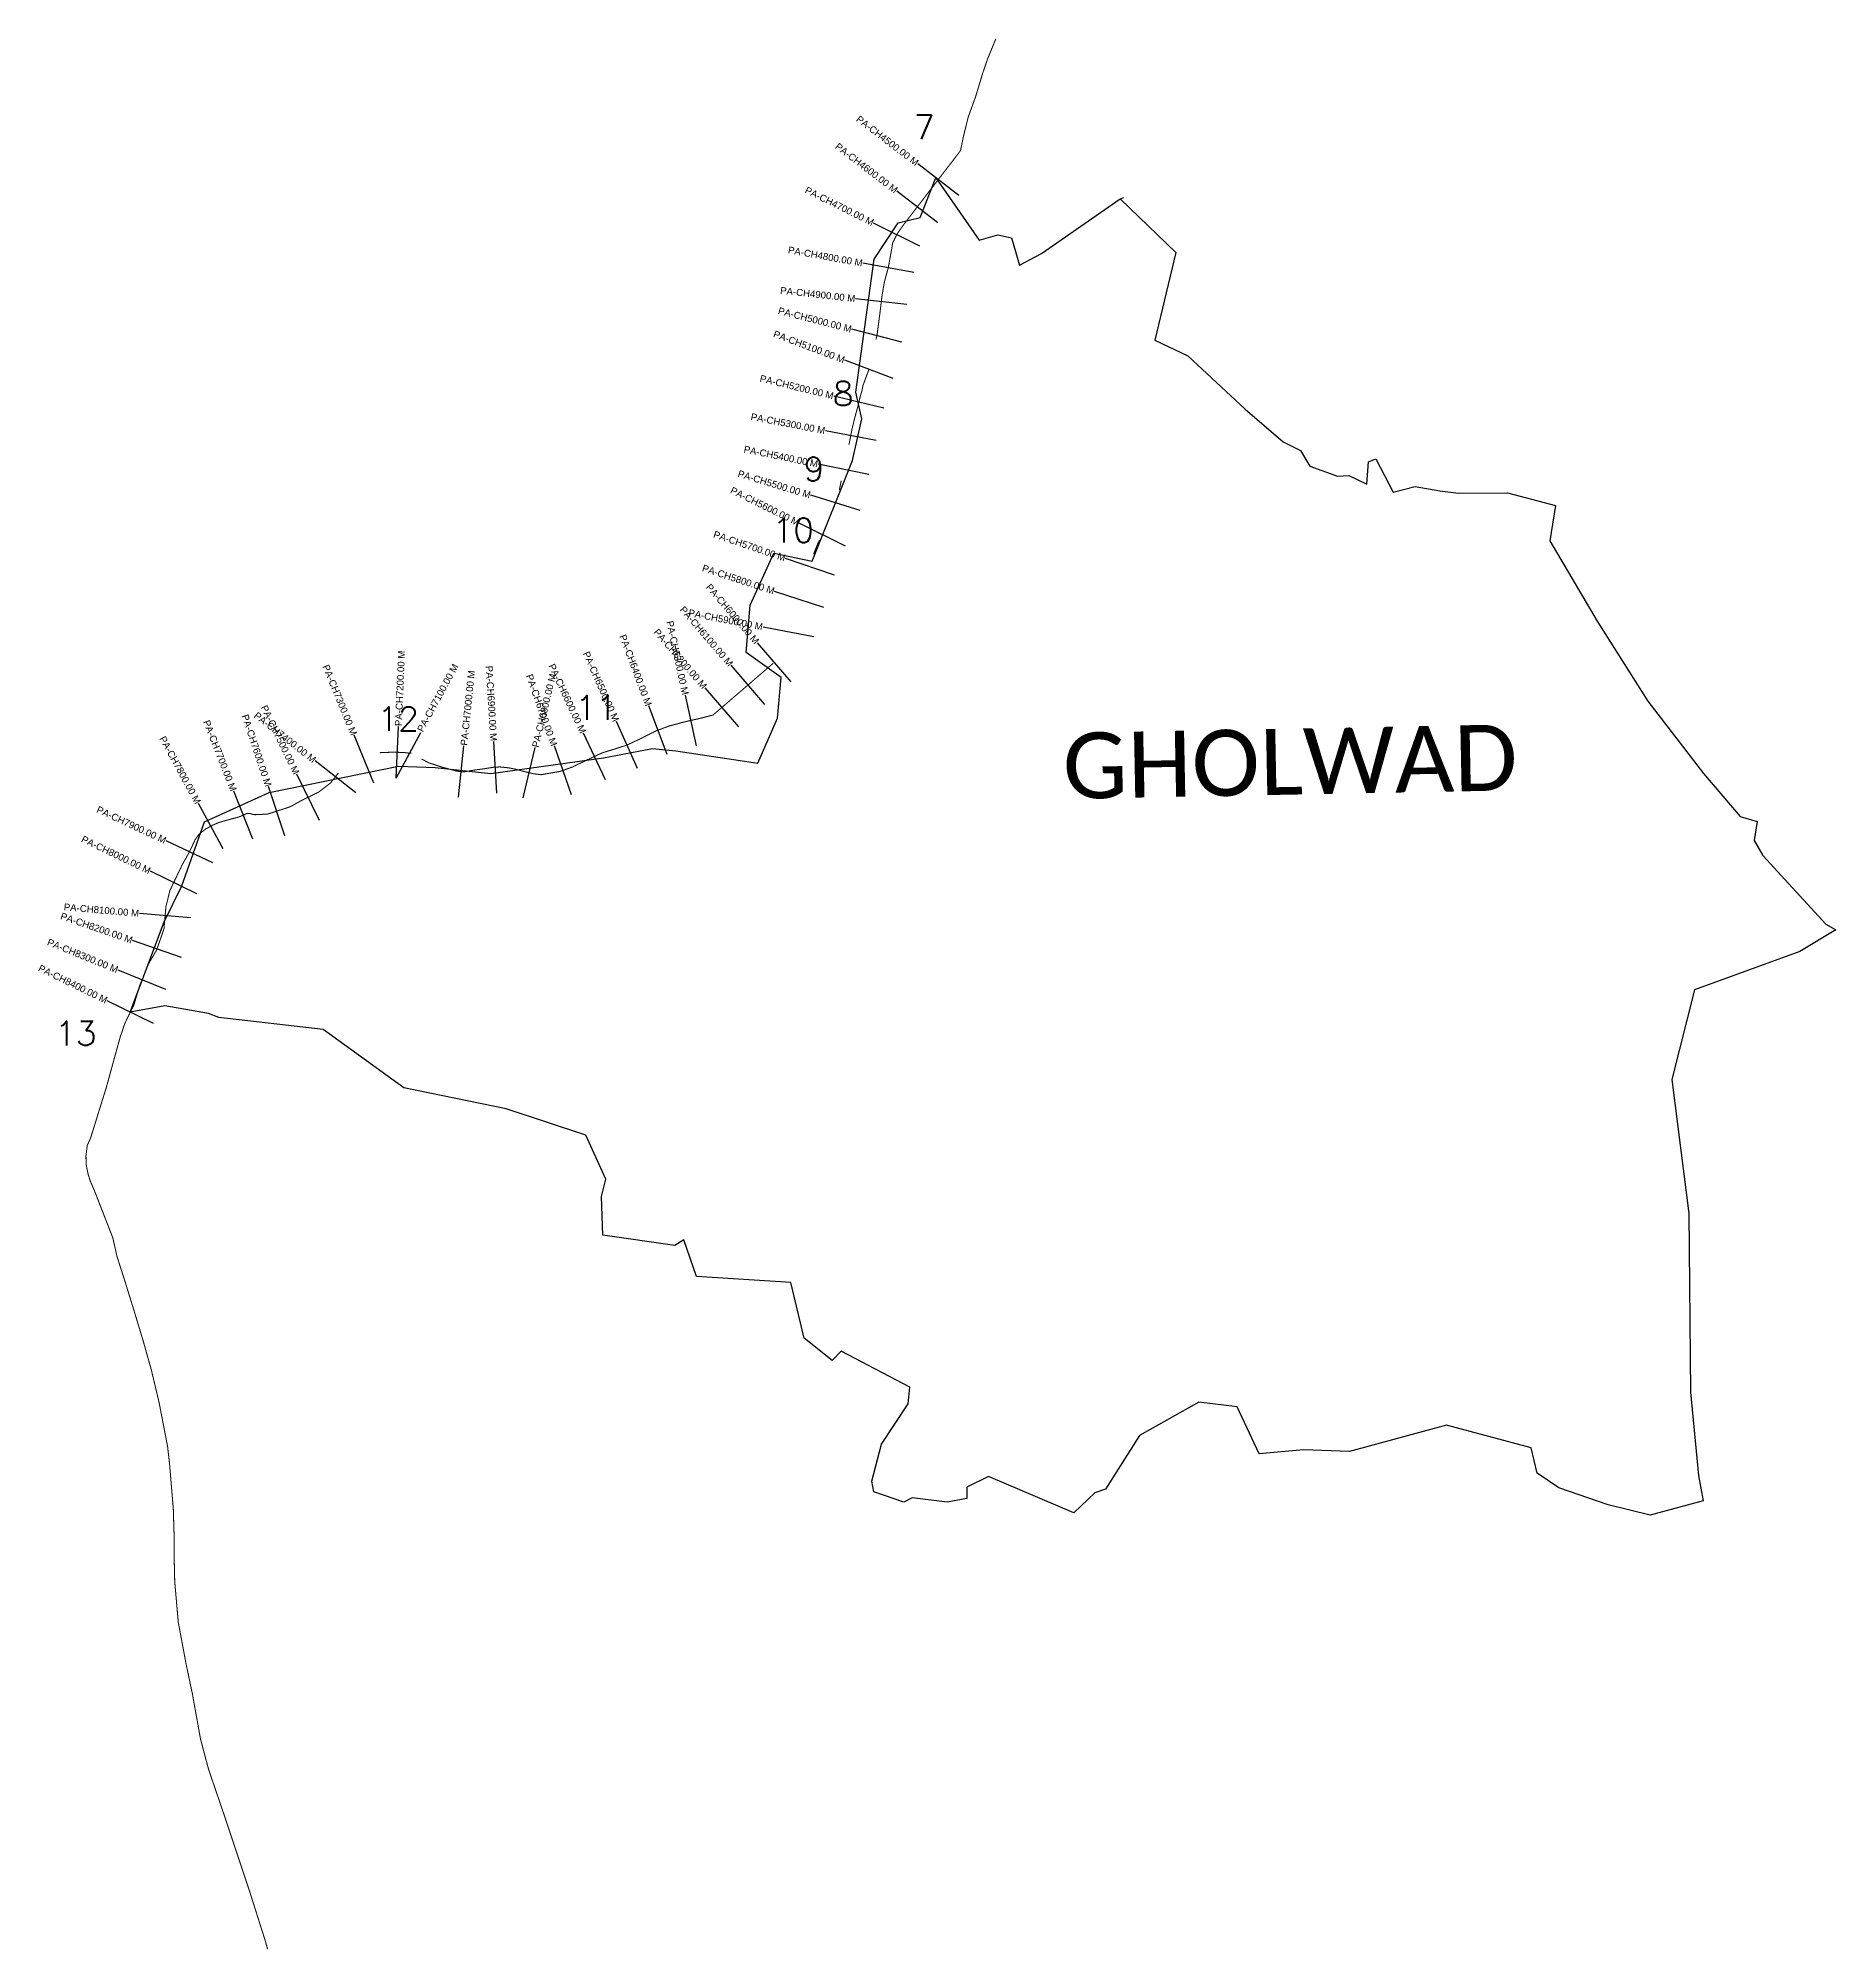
# Model space of a CAD drawing. Header units: metres. Extents: x 260133 to 265348, y 2218563 to 2224108.
import ezdxf
from ezdxf.enums import TextEntityAlignment as Align

# ---------------------------------------------------------------- set-up
doc = ezdxf.new("R2010")
doc.units = ezdxf.units.M
for name, color, linetype in [('CS', 134, 'Continuous'), ('CSMark', 6, 'Continuous'), ('NATURALLY PROTECTED', 3, 'Continuous'), ('village', 3, 'Continuous'), ('VILLAGE NAME', 250, 'Continuous')]:
    doc.layers.add(name, color=color, linetype=linetype)
doc.styles.add('DynamicDimensions', font='arial.ttf')
doc.styles.get("Standard").update_dxf_attribs({"font": 'simplex.shx'})

msp = doc.modelspace()

# ---------------------------------------------------------------- linework, layer by layer
at = {"color": 6, "flags": 128}
msp.add_lwpolyline([(263271.8, 2223642.1), (263433.4, 2223486.3)], dxfattribs=at)
at = {"layer": 'CS'}
for p, q in [((262803.5, 2223651.7), (262684.6, 2223743.1)), ((262742.6, 2223572.4), (262623.7, 2223663.8)), ((262690.8, 2223504.4), (262556.5, 2223571.2)), ((262672.9, 2223428.2), (262525.4, 2223455)), ((262653.5, 2223335.6), (262504.4, 2223352.2)), ((262638.7, 2223226.1), (262493.4, 2223263.4)), ((262613.4, 2223121), (262473, 2223173.8)), ((262586.7, 2223034.3), (262441, 2223069.7)), ((262564, 2222940.7), (262416.7, 2222969)), ((262543, 2222842), (262396, 2222872.1)), ((262517.7, 2222738.2), (262374.1, 2222781.8)), ((262475, 2222634.5), (262340.5, 2222701)), ((262443.2, 2222550.3), (262301.3, 2222598.8)), ((262411.8, 2222456.2), (262269.3, 2222503.2)), ((262383, 2222371.1), (262235.8, 2222399.8)), ((262317.3, 2222240.3), (262219.6, 2222354)), ((262241.5, 2222175.1), (262143.7, 2222288.9)), ((262165.6, 2222109.9), (262067.9, 2222223.7)), ((261957.4, 2222030.4), (261904.9, 2222170.9)), ((262042.6, 2222055.6), (262011.2, 2222202.3)), ((261171.5, 2221961.5), (261177.9, 2222111.4)), ((261871.2, 2221988.9), (261810.6, 2222126.2)), ((261106.9, 2221947.1), (261049.9, 2222085.9)), ((261171.5, 2221961.5), (261242.8, 2222093.5)), ((261352.6, 2221905.8), (261367.9, 2222055)), ((261463.7, 2221918.3), (261454.6, 2222068)), ((261539.8, 2221904.2), (261574.8, 2222050.1)), ((261680.4, 2221913.2), (261630.4, 2222054.7)), ((261778.6, 2221956.4), (261715, 2222092.2)), ((261054.1, 2221918.8), (260936.1, 2222011.4)), ((260848.6, 2221794.3), (260801.5, 2221936.8)), ((260948.9, 2221838.5), (260883.4, 2221973.4)), ((260669.6, 2221756.2), (260597.8, 2221887.9)), ((260755.5, 2221784.2), (260700.8, 2221923.8)), ((260639.7, 2221715.7), (260503.8, 2221779.2)), ((260593.6, 2221625.9), (260458.5, 2221691.1)), ((260576, 2221556), (260426.6, 2221569)), ((260548.6, 2221441.5), (260406.9, 2221490.6)), ((260503.6, 2221348.1), (260364.7, 2221404.6)), ((260467.7, 2221249.5), (260333, 2221315.5))]:
    msp.add_line(p, q, dxfattribs=at)
at = {"layer": 'NATURALLY PROTECTED', "const_width": 3, "flags": 128}
for points in [[(262911.4, 2224106.2), (262887.8, 2224049.1), (262873.1, 2224006.2), (262852.5, 2223937.9), (262831.1, 2223878.9), (262817.7, 2223824.8), (262808.7, 2223781.6), (262757.6, 2223715.1), (262640.6, 2223562.8), (262623.7, 2223537.9), (262613.5, 2223517.5), (262611.2, 2223510.8), (262610.5, 2223504), (262599.1, 2223441.3), (262588.5, 2223403.5), (262583.3, 2223374.9), (262579.7, 2223350.9), (262576.7, 2223323.9), (262567, 2223248.6), (262563.3, 2223234)], [(262543.5, 2223148.2), (262539, 2223136.3), (262525.7, 2223099.9), (262522.7, 2223084.5), (262518.4, 2223070.6), (262510.5, 2223038.1), (262501.9, 2223006.3), (262493.7, 2222972.5), (262485.7, 2222930.9), (262485.2, 2222928.8)], [(262462.8, 2222824.4), (262457.4, 2222797.7), (262457, 2222796.5)], [(262399.9, 2222651.9), (262393.7, 2222639.4), (262384.7, 2222616.6), (262383, 2222610.5)], [(262265.5, 2222294.7), (262166.7, 2222209.7), (262090.8, 2222144.5), (262050.2, 2222134), (262013.3, 2222126), (261963.1, 2222112.5), (261927.8, 2222099.4), (261858.3, 2222065.2), (261839.9, 2222057.1), (261813.2, 2222048.3), (261768.3, 2222034.4), (261723.4, 2222013.3), (261682.5, 2221993.5), (261646.3, 2221980.7), (261591.7, 2221971.4), (261569.5, 2221974.3), (261543.9, 2221980.4), (261517.8, 2221987.3), (261497.8, 2221991.3), (261472.2, 2221994), (261453, 2221992.8), (261423.6, 2221988.1), (261401.4, 2221985.3), (261368, 2221979.6), (261348.5, 2221981.6), (261303.5, 2221993.5), (261265.2, 2222006.2), (261244.8, 2222017.2)], [(261215.4, 2222033.3), (261195.3, 2222035.6), (261163.8, 2222036.9), (261124.1, 2222035.2)], [(261004, 2221976.5), (260981.1, 2221947.3), (260946.1, 2221920.5), (260897.9, 2221897.1), (260864, 2221878.4), (260817.8, 2221863.2), (260796.9, 2221856.8), (260794.2, 2221857.1), (260781.6, 2221856.3), (260769.8, 2221855.6), (260762.1, 2221855.4), (260755.1, 2221856.4), (260746.6, 2221859.2), (260738.2, 2221858.9), (260730.4, 2221854.9), (260713.4, 2221848.2), (260691.6, 2221842.5), (260657.1, 2221832.7), (260640.1, 2221825.5), (260619, 2221814), (260599.8, 2221798.9), (260588.5, 2221783.3), (260571.7, 2221747.4), (260551.4, 2221711.1), (260515.5, 2221636.6), (260503.6, 2221588.7), (260498, 2221524.7), (260476.6, 2221462.7), (260452.8, 2221422.3), (260427.2, 2221359.2), (260410.8, 2221303.8), (260384.9, 2221251.1), (260371.5, 2221212.3), (260354.5, 2221151.1), (260331.1, 2221065.6), (260285.1, 2220917.5), (260275.3, 2220895.7), (260271.6, 2220866), (260272, 2220842.1), (260277, 2220816), (260283.3, 2220794.9), (260298.7, 2220758.5), (260349.6, 2220627.7), (260361.6, 2220574.1), (260383.6, 2220505.4), (260408.2, 2220426), (260437.4, 2220329.7), (260461, 2220245.9), (260483.6, 2220151.1), (260494.1, 2220096.5), (260508.4, 2220022.8), (260514, 2219973.4), (260525, 2219842.2), (260527.8, 2219748.7), (260527.7, 2219692.6), (260529.1, 2219631.1), (260539.4, 2219513.3), (260561.7, 2219393.5), (260580.4, 2219305), (260603.9, 2219174.3), (260627, 2219087), (260677.9, 2218937.8), (260707.2, 2218849.8), (260746.2, 2218732.6), (260791.9, 2218588.5), (260798.4, 2218564.3)]]:
    msp.add_lwpolyline(points, dxfattribs=at)
at = {"layer": 'village', "color": 6}
for points in [[(265348, 2221521.2, 0), (265243.4, 2221458.3, 0), (264938.6, 2221347.7, 0), (264872.8, 2221087.3, 0), (264921.6, 2220698.8, 0), (264926.6, 2220180.6, 0), (264950.1, 2219938.6, 0), (264963, 2219864.9, 0), (264809.8, 2219823.3, 0), (264687.5, 2219853.4, 0), (264544.9, 2219903.2, 0), (264482.1, 2219944.9, 0), (264464.3, 2220018.7, 0), (264218.5, 2220084.9, 0), (263936.8, 2220008.3, 0), (263803.7, 2220012.6, 0), (263675.3, 2220000.9, 0), (263610.9, 2220138.1, 0), (263500.6, 2220151.3, 0), (263327.6, 2220054.5, 0), (263229, 2219899.1, 0), (263198.1, 2219888.2, 0), (263137.8, 2219830.2, 0), (262889.6, 2219935.6, 0), (262827.3, 2219904.3, 0), (262826.8, 2219871.8, 0), (262769.8, 2219861.6, 0), (262668.8, 2219874.2, 0), (262644.6, 2219861.2, 0), (262557.3, 2219890.9, 0), (262551.7, 2219922, 0), (262579.3, 2220029.3, 0), (262657.3, 2220146.5, 0), (262662.2, 2220194.6, 0), (262462.4, 2220299.4, 0), (262436.6, 2220271.8, 0), (262355.3, 2220336.9, 0), (262316.8, 2220498, 0), (262043, 2220516.1, 0), (262006.2, 2220622.5, 0), (261980.1, 2220605.9, 0), (261771.5, 2220636.1, 0), (261767.3, 2220748.2, 0), (261779.6, 2220798, 0), (261721.6, 2220926.1, 0), (261490.2, 2221002, 0), (261194.2, 2221063.1, 0), (260960.2, 2221232.6, 0), (260656.7, 2221266.6, 0), (260627, 2221278.9, 0), (260500.8, 2221300.9, 0), (260399.6, 2221282.9, 0), (260498.1, 2221544.3, 0), (260549.9, 2221649.4, 0), (260615.3, 2221835.1, 0), (260803.4, 2221919.9, 0), (261177.9, 2221996, 0), (261284.6, 2221992.1, 0), (261446.6, 2221974.7, 0), (261773.1, 2222020.8, 0), (261914.9, 2222047.7, 0), (261982.6, 2222041.1, 0), (262220.4, 2222005.1, 0), (262277.9, 2222135.5, 0), (262288.9, 2222253.6, 0), (262186.7, 2222326.3, 0), (262198.3, 2222463, 0), (262266.8, 2222614, 0), (262378.7, 2222590.5, 0), (262495.8, 2222883, 0), (262522.4, 2223003.5, 0), (262505.2, 2223081.5, 0), (262558.4, 2223467, 0), (262628.2, 2223572.6, 0), (262692.2, 2223587.8, 0), (262737.2, 2223702.7, 0), (262863.1, 2223522, 0), (262917.4, 2223537.4, 0), (262956.8, 2223528.6, 0), (262980, 2223449.9, 0), (263044, 2223483.2, 0), (263271.8, 2223642.1, 0), (263282.6, 2223646, 0)], [(263433.4, 2223486.3, 0), (263372.9, 2223231.9, 0), (263468.7, 2223186.7, 0), (263634.9, 2223032.1, 0), (263744.4, 2222936.5, 0), (263795, 2222911.5, 0), (263822.2, 2222866.7, 0), (263902.2, 2222837.4, 0), (263935, 2222839.3, 0), (263987.4, 2222813.8, 0), (263992.1, 2222878.9, 0), (264013.3, 2222888, 0), (264063.5, 2222790.9, 0), (264127.8, 2222807.7, 0), (264199.3, 2222794.5, 0), (264253.8, 2222787.8, 0), (264395.6, 2222788.6, 0), (264534.7, 2222752.6, 0), (264518.9, 2222650.2, 0), (264656.2, 2222416.6, 0), (264802.9, 2222184.8, 0), (264964.2, 2221975, 0), (265070.9, 2221850.3, 0), (265120.4, 2221835.7, 0), (265111.7, 2221780.3, 0), (265136.8, 2221736.8, 0), (265319.4, 2221538.1, 0), (265348, 2221521.2, 0)]]:
    msp.add_polyline3d(points, dxfattribs=at)

# ---------------------------------------------------------------- texts
at = {"char_height": 70, "attachment_point": 1}
for s, insert in [('7', (262673.4, 2223885.2)), ('8', (262438.3, 2223111.9)), ('9', (262353.6, 2222893.1)), ('10', (262263.4, 2222715.4)), ('12', (261117.4, 2222168.3)), ('11', (261691.6, 2222200.9)), ('13', (260182.1, 2221256))]:
    msp.add_mtext_dynamic_manual_height_columns(s, width=95.172, gutter_width=1, heights=[0], dxfattribs=dict(at, insert=insert))
at = {"layer": 'CSMark', "style": 'DynamicDimensions'}
for s, rotation, p in [('PA-CH4500.00 M', 322.4677, (262683.8, 2223743.7)), ('PA-CH4600.00 M', 322.4677, (262622.9, 2223664.4)), ('PA-CH4700.00 M', 333.5504, (262555.6, 2223571.7)), ('PA-CH4800.00 M', 349.7194, (262524.4, 2223455.2)), ('PA-CH4900.00 M', 353.6361, (262503.4, 2223352.3)), ('PA-CH5000.00 M', 345.5829, (262492.4, 2223263.7)), ('PA-CH5100.00 M', 339.3655, (262472.1, 2223174.2)), ('PA-CH5200.00 M', 346.3137, (262440, 2223070)), ('PA-CH5300.00 M', 349.1162, (262415.7, 2222969.2)), ('PA-CH5400.00 M', 348.4481, (262395, 2222872.3)), ('PA-CH5500.00 M', 343.1004, (262373.2, 2222782.1)), ('PA-CH5600.00 M', 333.709, (262339.6, 2222701.4)), ('PA-CH5700.00 M', 341.1206, (262300.3, 2222599.1)), ('PA-CH5800.00 M', 341.7693, (262268.4, 2222503.5)), ('PA-CH6000.00 M', 310.6747, (262218.9, 2222354.8)), ('PA-CH6100.00 M', 310.6747, (262143.1, 2222289.6)), ('PA-CH5900.00 M', 348.9921, (262234.8, 2222400)), ('PA-CH6400.00 M', 290.4596, (261904.6, 2222171.8)), ('PA-CH6200.00 M', 310.6747, (262067.2, 2222224.5)), ('PA-CH6300.00 M', 282.089, (262011, 2222203.3)), ('PA-CH6500.00 M', 293.8091, (261810.2, 2222127.1)), ('PA-CH7300.00 M', 292.3095, (261049.6, 2222086.8)), ('PA-CH6900.00 M', 273.4712, (261454.5, 2222069)), ('PA-CH6700.00 M', 289.4452, (261630.1, 2222055.6)), ('PA-CH6600.00 M', 295.0988, (261714.6, 2222093.1)), ('PA-CH7400.00 M', 321.8888, (260935.3, 2222012)), ('PA-CH7500.00 M', 295.9017, (260883, 2221974.3)), ('PA-CH7700.00 M', 291.3837, (260700.4, 2221924.8)), ('PA-CH7600.00 M', 288.298, (260801.2, 2221937.7)), ('PA-CH7800.00 M', 298.5994, (260597.3, 2221888.8)), ('PA-CH7900.00 M', 334.9936, (260502.8, 2221779.6)), ('PA-CH8000.00 M', 334.2434, (260457.6, 2221691.5)), ('PA-CH8100.00 M', 355.0161, (260425.6, 2221569.1)), ('PA-CH8200.00 M', 340.8912, (260405.9, 2221490.9)), ('PA-CH8300.00 M', 337.8895, (260363.7, 2221405)), ('PA-CH8400.00 M', 333.8999, (260332.1, 2221316))]:
    msp.add_text(s, height=20, rotation=rotation, dxfattribs=at).set_placement(p, align=Align.MIDDLE_RIGHT)
for s, rotation, p in [('PA-CH7200.00 M', 87.5374, (261177.9, 2222112.4)), ('PA-CH7100.00 M', 61.5989, (261240.1, 2222098.2)), ('PA-CH7000.00 M', 84.1464, (261368, 2222056)), ('PA-CH6800.00 M', 76.5329, (261575, 2222051.1))]:
    msp.add_text(s, height=20, rotation=rotation, dxfattribs=at).set_placement(p, align=Align.MIDDLE_LEFT)
at = {"layer": 'VILLAGE NAME', "insert": (263103.5, 2222092.3), "char_height": 191.456, "attachment_point": 1, "rotation": 1.1028}
msp.add_mtext_dynamic_manual_height_columns('{\\fCalibri|b0|i0|c0|p34;GHOLWAD}', width=161.46, gutter_width=957.3, heights=[0], dxfattribs=at)

doc.saveas('drawing.dxf')
